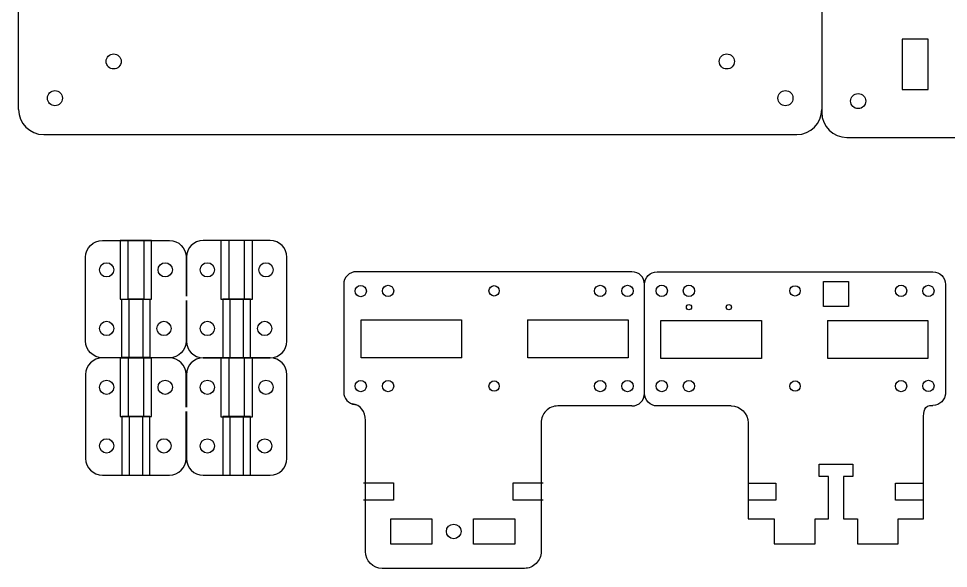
# Model space of a CAD drawing. Extents: x -194 to 677, y 303 to 810.
# Drawn here: x -194.3 to 27.7, y 346 to 477.3 of the extents above; entities that cross this region are included whole.
import ezdxf

# ---------------------------------------------------------------- set-up
doc = ezdxf.new("R2010")
doc.units = 0
doc.header["$MEASUREMENT"] = 0
doc.layers.add('LAYER_1', color=160, linetype='Continuous')

msp = doc.modelspace()

# ---------------------------------------------------------------- linework, layer by layer
at = {"layer": 'LAYER_1', "color": 7}
for p, q in [((3.49, 448.95), (183.17, 448.95)), ((-47.84, 384.83), (-65.53, 384.83)), ((21.8, 361.96), (21.8, 381.6))]:
    msp.add_line(p, q, dxfattribs=at)
at = {"layer": 'LAYER_1', "color": 1}
for p, q in [((-88.47, 396.32), (-88.47, 405.43)), ((-72.72, 396.32), (-72.72, 405.43)), ((-16.94, 405.25), (-16.94, 396.14)), ((-1.19, 405.25), (-1.19, 396.14))]:
    msp.add_line(p, q, dxfattribs=at)
at = {"layer": 'LAYER_1', "color": 7}
msp.add_lwpolyline([(-194.29, 455.64), (-194.29, 482.09), (-176.5, 492.09), (-176.5, 671.58), (-194.29, 681.58)], dxfattribs=at)
at = {"layer": 'LAYER_1', "color": 1}
for points in [[(22.85, 472.43), (16.65, 472.43), (16.65, 466.81), (16.65, 460.43), (22.85, 460.43), (22.85, 466.81)], [(-162.53, 424.33), (-170.03, 424.33), (-170.03, 410.33), (-162.53, 410.33)], [(-138.47, 424.32), (-145.97, 424.32), (-145.97, 410.32), (-138.47, 410.32)], [(3.89, 414.58), (3.89, 408.55), (-2.14, 408.55), (-2.14, 414.58)], [(-162.95, 396.37), (-169.6, 396.37), (-169.6, 410.37), (-162.95, 410.37)], [(-138.9, 410.37), (-145.55, 410.37), (-145.55, 396.37), (-138.9, 396.37)], [(-162.53, 396.28), (-170.03, 396.28), (-170.03, 382.28), (-162.53, 382.28)], [(-138.47, 396.27), (-145.97, 396.27), (-145.97, 382.27), (-138.47, 382.27)], [(-162.95, 382.33), (-169.6, 382.33), (-169.6, 368.33), (-162.95, 368.33)], [(-138.9, 382.32), (-145.55, 382.32), (-145.55, 368.32), (-138.9, 368.32)], [(-95.65, 357.87), (-95.65, 351.82), (-105.39, 351.83), (-105.39, 357.87)], [(-75.79, 357.91), (-75.79, 351.86), (-85.64, 351.86), (-85.64, 357.91)]]:
    msp.add_lwpolyline(points, close=True, dxfattribs=at)
at = {"layer": 'LAYER_1', "color": 141}
for points in [[(-164.4, 410.33), (-168.15, 410.33), (-168.15, 424.33), (-164.4, 424.33)], [(-140.35, 424.32), (-144.1, 424.32), (-144.1, 410.32), (-140.35, 410.32)], [(-164.4, 396.28), (-168.15, 396.28), (-168.15, 382.28), (-164.4, 382.28)], [(-140.35, 396.27), (-144.1, 396.27), (-144.1, 382.27), (-140.35, 382.27)]]:
    msp.add_lwpolyline(points, close=True, dxfattribs=at)
at = {"layer": 'LAYER_1', "color": 104}
for points in [[(-164.63, 396.37), (-167.92, 396.37), (-167.92, 410.37), (-164.63, 410.37)], [(-140.58, 410.37), (-143.87, 410.37), (-143.87, 396.37), (-140.58, 396.37)], [(-164.63, 382.33), (-167.92, 382.33), (-167.92, 368.33), (-164.63, 368.33)], [(-140.58, 382.32), (-143.87, 382.32), (-143.87, 368.32), (-140.58, 368.32)]]:
    msp.add_lwpolyline(points, close=True, dxfattribs=at)
at = {"layer": 'LAYER_1', "color": 1}
for points in [[(-88.47, 396.32), (-112.47, 396.32), (-112.47, 405.43), (-88.56, 405.43)], [(-72.77, 405.43), (-48.72, 405.43), (-48.72, 396.32), (-72.72, 396.32)], [(-16.88, 396.14), (-40.94, 396.14), (-40.94, 405.25), (-16.94, 405.25)], [(-1.19, 405.25), (22.81, 405.25), (22.81, 396.14), (-1.1, 396.14)], [(-111.97, 366.44), (-104.79, 366.44), (-104.79, 362.33), (-111.97, 362.33)], [(-69.03, 362.33), (-76.2, 362.33), (-76.2, 366.44), (-69.03, 366.44)], [(-20.13, 366.43), (-13.45, 366.43), (-13.45, 362.32), (-20.13, 362.32)], [(21.8, 362.32), (15.12, 362.32), (15.12, 366.43), (21.8, 366.43)]]:
    msp.add_lwpolyline(points, dxfattribs=at)
at = {"layer": 'LAYER_1', "color": 184}
for centre in [(-173.28, 417.34), (-159.28, 417.34), (-149.22, 417.34), (-135.22, 417.34), (-173.28, 403.34), (-159.58, 403.34), (-149.22, 403.34), (-135.52, 403.34), (-173.28, 389.3), (-159.28, 389.3), (-149.22, 389.29), (-135.22, 389.29), (-173.28, 375.3), (-159.58, 375.3), (-149.22, 375.29), (-135.52, 375.29)]:
    msp.add_circle(centre, 1.7, dxfattribs=at)
at = {"layer": 'LAYER_1', "color": 1}
for centre, radius in [((-112.59, 412.27), 1.35), ((-106.08, 412.31), 1.35), ((-80.75, 412.32), 1.24), ((-55.42, 412.31), 1.35), ((-48.91, 412.31), 1.35), ((-40.74, 412.32), 1.35), ((-34.23, 412.32), 1.35), ((-8.91, 412.31), 1.24), ((16.42, 412.32), 1.35), ((22.93, 412.31), 1.35), ((-34.23, 408.42), 0.625), ((-24.71, 408.42), 0.625), ((-112.59, 389.57), 1.35), ((-106.08, 389.57), 1.35), ((-80.75, 389.58), 1.24), ((-55.42, 389.57), 1.35), ((-48.91, 389.57), 1.35), ((-40.74, 389.57), 1.35), ((-34.23, 389.57), 1.35), ((-8.9, 389.57), 1.24), ((16.42, 389.57), 1.35), ((22.93, 389.61), 1.35), ((-90.39, 354.87), 1.75)]:
    msp.add_circle(centre, radius, dxfattribs=at)
at = {"layer": 'LAYER_1', "color": 7}
for points, knots in [([(-2.51, 745.03), (-2.51, 745.03), (-2.51, 454.95), (-2.51, 454.95), (-2.51, 451.63), (0.18, 448.95), (3.49, 448.95)], [0, 0, 0, 0, 1, 1, 1, 2, 2, 2, 2]), ([(-194.29, 455.64), (-194.29, 452.33), (-191.6, 449.64), (-188.29, 449.64), (-188.29, 449.64), (-8.51, 449.64), (-8.51, 449.64), (-5.19, 449.64), (-2.51, 452.33), (-2.51, 455.64)], [0, 0, 0, 0, 1, 1, 1, 2, 2, 2, 3, 3, 3, 3]), ([(-168.31, 396.35), (-168.31, 396.35), (-174.28, 396.35), (-174.28, 396.35), (-176.49, 396.35), (-178.28, 398.14), (-178.28, 400.35), (-178.28, 400.35), (-178.28, 420.35), (-178.28, 420.35), (-178.28, 422.56), (-176.49, 424.35), (-174.28, 424.35), (-174.28, 424.35), (-158.28, 424.35), (-158.28, 424.35), (-156.07, 424.35), (-154.28, 422.56), (-154.28, 420.35), (-154.28, 420.35), (-154.28, 411.08), (-154.28, 411.08)], [0, 0, 0, 0, 1, 1, 1, 2, 2, 2, 3, 3, 3, 4, 4, 4, 5, 5, 5, 6, 6, 6, 7, 7, 7, 7]), ([(-141.27, 396.34), (-141.27, 396.34), (-134.22, 396.34), (-134.22, 396.34), (-132.02, 396.34), (-130.22, 398.14), (-130.22, 400.34), (-130.22, 400.34), (-130.22, 420.34), (-130.22, 420.34), (-130.22, 422.55), (-132.02, 424.34), (-134.22, 424.34), (-134.22, 424.34), (-150.22, 424.34), (-150.22, 424.34), (-152.43, 424.34), (-154.22, 422.55), (-154.22, 420.34), (-154.22, 420.34), (-154.22, 411.06), (-154.22, 411.06)], [0, 0, 0, 0, 1, 1, 1, 2, 2, 2, 3, 3, 3, 4, 4, 4, 5, 5, 5, 6, 6, 6, 7, 7, 7, 7]), ([(-47.83, 384.83), (-46.17, 384.83), (-44.83, 386.18), (-44.83, 387.83), (-44.83, 387.83), (-44.83, 413.87), (-44.83, 413.87), (-44.83, 415.53), (-46.17, 416.87), (-47.83, 416.87), (-47.83, 416.87), (-113.67, 416.88), (-113.67, 416.88), (-115.33, 416.88), (-116.67, 415.53), (-116.67, 413.88)], [0, 0, 0, 0, 1, 1, 1, 2, 2, 2, 3, 3, 3, 4, 4, 4, 5, 5, 5, 5]), ([(-44.83, 413.87), (-44.83, 415.53), (-43.48, 416.87), (-41.83, 416.87), (-41.83, 416.87), (-41.83, 416.87), (-41.83, 416.87), (-41.83, 416.87), (24.02, 416.87), (24.02, 416.87), (25.67, 416.87), (27.02, 415.53), (27.02, 413.87), (27.02, 413.87), (27.02, 387.59), (27.02, 387.59)], [0, 0, 0, 0, 1, 1, 1, 2, 2, 2, 3, 3, 3, 4, 4, 4, 5, 5, 5, 5]), ([(-116.67, 414.26), (-116.67, 414.26), (-116.67, 388.16), (-116.67, 388.16), (-116.67, 386.62), (-115.51, 385.35), (-114.02, 385.18)], [0, 0, 0, 0, 1, 1, 1, 2, 2, 2, 2]), ([(-154.28, 410.02), (-154.28, 410.02), (-154.28, 400.35), (-154.28, 400.35), (-154.28, 398.14), (-156.07, 396.35), (-158.28, 396.35), (-158.28, 396.35), (-167.47, 396.35), (-167.47, 396.35)], [0, 0, 0, 0, 1, 1, 1, 2, 2, 2, 3, 3, 3, 3]), ([(-154.22, 410), (-154.22, 410), (-154.22, 400.34), (-154.22, 400.34), (-154.22, 398.14), (-152.43, 396.34), (-150.22, 396.34), (-150.22, 396.34), (-142.5, 396.34), (-142.5, 396.34)], [0, 0, 0, 0, 1, 1, 1, 2, 2, 2, 3, 3, 3, 3]), ([(-168.29, 396.31), (-168.29, 396.31), (-174.28, 396.31), (-174.28, 396.31), (-176.49, 396.31), (-178.28, 394.52), (-178.28, 392.31), (-178.28, 392.31), (-178.28, 372.31), (-178.28, 372.31), (-178.28, 370.1), (-176.49, 368.31), (-174.28, 368.31), (-174.28, 368.31), (-158.28, 368.31), (-158.28, 368.31), (-156.07, 368.31), (-154.28, 370.1), (-154.28, 372.31), (-154.28, 372.31), (-154.28, 383.51), (-154.28, 383.51)], [0, 0, 0, 0, 1, 1, 1, 2, 2, 2, 3, 3, 3, 4, 4, 4, 5, 5, 5, 6, 6, 6, 7, 7, 7, 7]), ([(-154.28, 384.57), (-154.28, 384.57), (-154.28, 392.31), (-154.28, 392.31), (-154.28, 394.52), (-156.07, 396.31), (-158.28, 396.31), (-158.28, 396.31), (-167.49, 396.31), (-167.49, 396.31)], [0, 0, 0, 0, 1, 1, 1, 2, 2, 2, 3, 3, 3, 3]), ([(-154.22, 383.49), (-154.22, 383.49), (-154.22, 372.3), (-154.22, 372.3), (-154.22, 370.09), (-152.43, 368.3), (-150.22, 368.3), (-150.22, 368.3), (-134.22, 368.3), (-134.22, 368.3), (-132.02, 368.3), (-130.22, 370.09), (-130.22, 372.3), (-130.22, 372.3), (-130.22, 392.3), (-130.22, 392.3), (-130.22, 394.51), (-132.02, 396.3), (-134.22, 396.3), (-134.22, 396.3), (-141.25, 396.3), (-141.25, 396.3)], [0, 0, 0, 0, 1, 1, 1, 2, 2, 2, 3, 3, 3, 4, 4, 4, 5, 5, 5, 6, 6, 6, 7, 7, 7, 7]), ([(-142.53, 396.3), (-142.53, 396.3), (-150.22, 396.3), (-150.22, 396.3), (-152.43, 396.3), (-154.22, 394.51), (-154.22, 392.3), (-154.22, 392.3), (-154.22, 384.54), (-154.22, 384.54)], [0, 0, 0, 0, 1, 1, 1, 2, 2, 2, 3, 3, 3, 3]), ([(-24.12, 384.83), (-24.12, 384.83), (-41.83, 384.83), (-41.83, 384.83), (-43.48, 384.83), (-44.83, 386.17), (-44.83, 387.83)], [0, 0, 0, 0, 1, 1, 1, 2, 2, 2, 2]), ([(27.02, 387.97), (27.02, 386.31), (25.67, 384.97), (24.02, 384.97), (24.02, 384.97), (24.02, 384.97), (24.02, 384.97)], [0, 0, 0, 0, 1, 1, 1, 2, 2, 2, 2]), ([(-65.53, 384.83), (-66.59, 384.83), (-67.61, 384.41), (-68.36, 383.66), (-69.11, 382.91), (-69.53, 381.9), (-69.53, 380.83), (-69.53, 380.83), (-69.53, 350.05), (-69.53, 350.05), (-69.53, 348.99), (-69.95, 347.97), (-70.7, 347.22), (-71.45, 346.47), (-72.47, 346.05), (-73.53, 346.05), (-73.53, 346.05), (-107.47, 346.05), (-107.47, 346.05), (-109.68, 346.05), (-111.47, 347.84), (-111.47, 350.06), (-111.47, 350.06), (-111.47, 381.39), (-111.47, 381.39), (-111.47, 381.39), (-111.47, 381.39), (-111.47, 381.39), (-111.47, 381.39), (-111.47, 381.39), (-111.47, 381.39), (-111.49, 383.45), (-112.65, 385.14), (-114.66, 385.33)], [0, 0, 0, 0, 1, 1, 1, 2, 2, 2, 3, 3, 3, 4, 4, 4, 5, 5, 5, 6, 6, 6, 7, 7, 7, 8, 8, 8, 9, 9, 9, 10, 10, 10, 11, 11, 11, 11]), ([(-24.12, 384.83), (-21.92, 384.83), (-20.12, 383.04), (-20.12, 380.83), (-20.12, 380.83), (-20.13, 357.9), (-20.13, 357.9), (-20.13, 357.9), (-13.85, 357.9), (-13.85, 357.9), (-13.85, 357.9), (-13.85, 351.9), (-13.85, 351.9), (-13.85, 351.9), (-4.13, 351.9), (-4.13, 351.9), (-4.13, 351.9), (-4.13, 357.9), (-4.13, 357.9), (-4.13, 357.9), (-0.89, 357.9), (-0.89, 357.9), (-0.89, 357.9), (-0.89, 368.03), (-0.89, 368.03), (-0.89, 368.03), (-3.11, 368.03), (-3.11, 368.03), (-3.11, 368.03), (-3.11, 370.95), (-3.11, 370.95), (-3.11, 370.95), (-0.89, 370.95), (-0.89, 370.95), (-0.89, 370.95), (-0.89, 370.95), (-0.89, 370.95), (-0.89, 370.95), (2.67, 370.95), (2.67, 370.95), (2.67, 370.95), (2.67, 370.95), (2.67, 370.95), (2.67, 370.95), (4.89, 370.95), (4.89, 370.95), (4.89, 370.95), (4.89, 368.03), (4.89, 368.03), (4.89, 368.03), (2.67, 368.03), (2.67, 368.03), (2.67, 368.03), (2.67, 357.9), (2.67, 357.9), (2.67, 357.9), (6, 357.9), (6, 357.9), (6, 357.9), (6, 351.9), (6, 351.9), (6, 351.9), (15.73, 351.9), (15.73, 351.9), (15.73, 351.9), (15.73, 357.9), (15.73, 357.9), (15.73, 357.9), (21.8, 357.9), (21.8, 357.9), (21.8, 357.9), (21.8, 361.96), (21.8, 361.96)], [0, 0, 0, 0, 1, 1, 1, 2, 2, 2, 3, 3, 3, 4, 4, 4, 5, 5, 5, 6, 6, 6, 7, 7, 7, 8, 8, 8, 9, 9, 9, 10, 10, 10, 11, 11, 11, 12, 12, 12, 13, 13, 13, 14, 14, 14, 15, 15, 15, 16, 16, 16, 17, 17, 17, 18, 18, 18, 19, 19, 19, 20, 20, 20, 21, 21, 21, 22, 22, 22, 23, 23, 23, 24, 24, 24, 24])]:
    msp.add_open_spline(points, degree=3, knots=knots, dxfattribs=at)
at = {"layer": 'LAYER_1', "color": 1}
for points in [[(-173.4, 467.09), (-173.4, 466.1), (-172.59, 465.29), (-171.6, 465.29), (-170.6, 465.29), (-169.8, 466.1), (-169.8, 467.09), (-169.8, 468.08), (-170.6, 468.89), (-171.6, 468.89), (-172.59, 468.89), (-173.4, 468.08), (-173.4, 467.09), (-173.4, 467.09), (-173.4, 467.09), (-173.4, 467.09)], [(-26.99, 467.09), (-26.99, 466.1), (-26.19, 465.29), (-25.19, 465.29), (-24.2, 465.29), (-23.39, 466.1), (-23.39, 467.09), (-23.39, 468.08), (-24.2, 468.89), (-25.19, 468.89), (-26.19, 468.89), (-26.99, 468.08), (-26.99, 467.09), (-26.99, 467.09), (-26.99, 467.09), (-26.99, 467.09)], [(-187.41, 458.32), (-187.41, 457.33), (-186.6, 456.52), (-185.61, 456.52), (-184.61, 456.52), (-183.81, 457.33), (-183.81, 458.32), (-183.81, 459.32), (-184.61, 460.12), (-185.61, 460.12), (-186.6, 460.12), (-187.41, 459.32), (-187.41, 458.32), (-187.41, 458.32), (-187.41, 458.32), (-187.41, 458.32)], [(-12.99, 458.32), (-12.99, 457.33), (-12.18, 456.52), (-11.19, 456.52), (-10.19, 456.52), (-9.39, 457.33), (-9.39, 458.32), (-9.39, 459.32), (-10.19, 460.12), (-11.19, 460.12), (-12.18, 460.12), (-12.99, 459.32), (-12.99, 458.32), (-12.99, 458.32), (-12.99, 458.32), (-12.99, 458.32)], [(4.37, 457.63), (4.37, 456.63), (5.18, 455.83), (6.17, 455.83), (7.17, 455.83), (7.97, 456.63), (7.97, 457.63), (7.97, 458.62), (7.17, 459.43), (6.17, 459.43), (5.18, 459.43), (4.37, 458.62), (4.37, 457.63), (4.37, 457.63), (4.37, 457.63), (4.37, 457.63)]]:
    msp.add_open_spline(points, degree=3, knots=[0, 0, 0, 0, 1, 1, 1, 2, 2, 2, 3, 3, 3, 4, 4, 4, 5, 5, 5, 5], dxfattribs=at)
at = {"layer": 'LAYER_1', "color": 7}
for points in [[(-114.02, 385.18), (-113.91, 385.17), (-113.79, 385.16), (-113.67, 385.16)], [(21.8, 381.6), (21.82, 383.79), (21.82, 384.97), (24.02, 384.97)]]:
    msp.add_open_spline(points, degree=3, dxfattribs=at)

doc.saveas('drawing.dxf')
